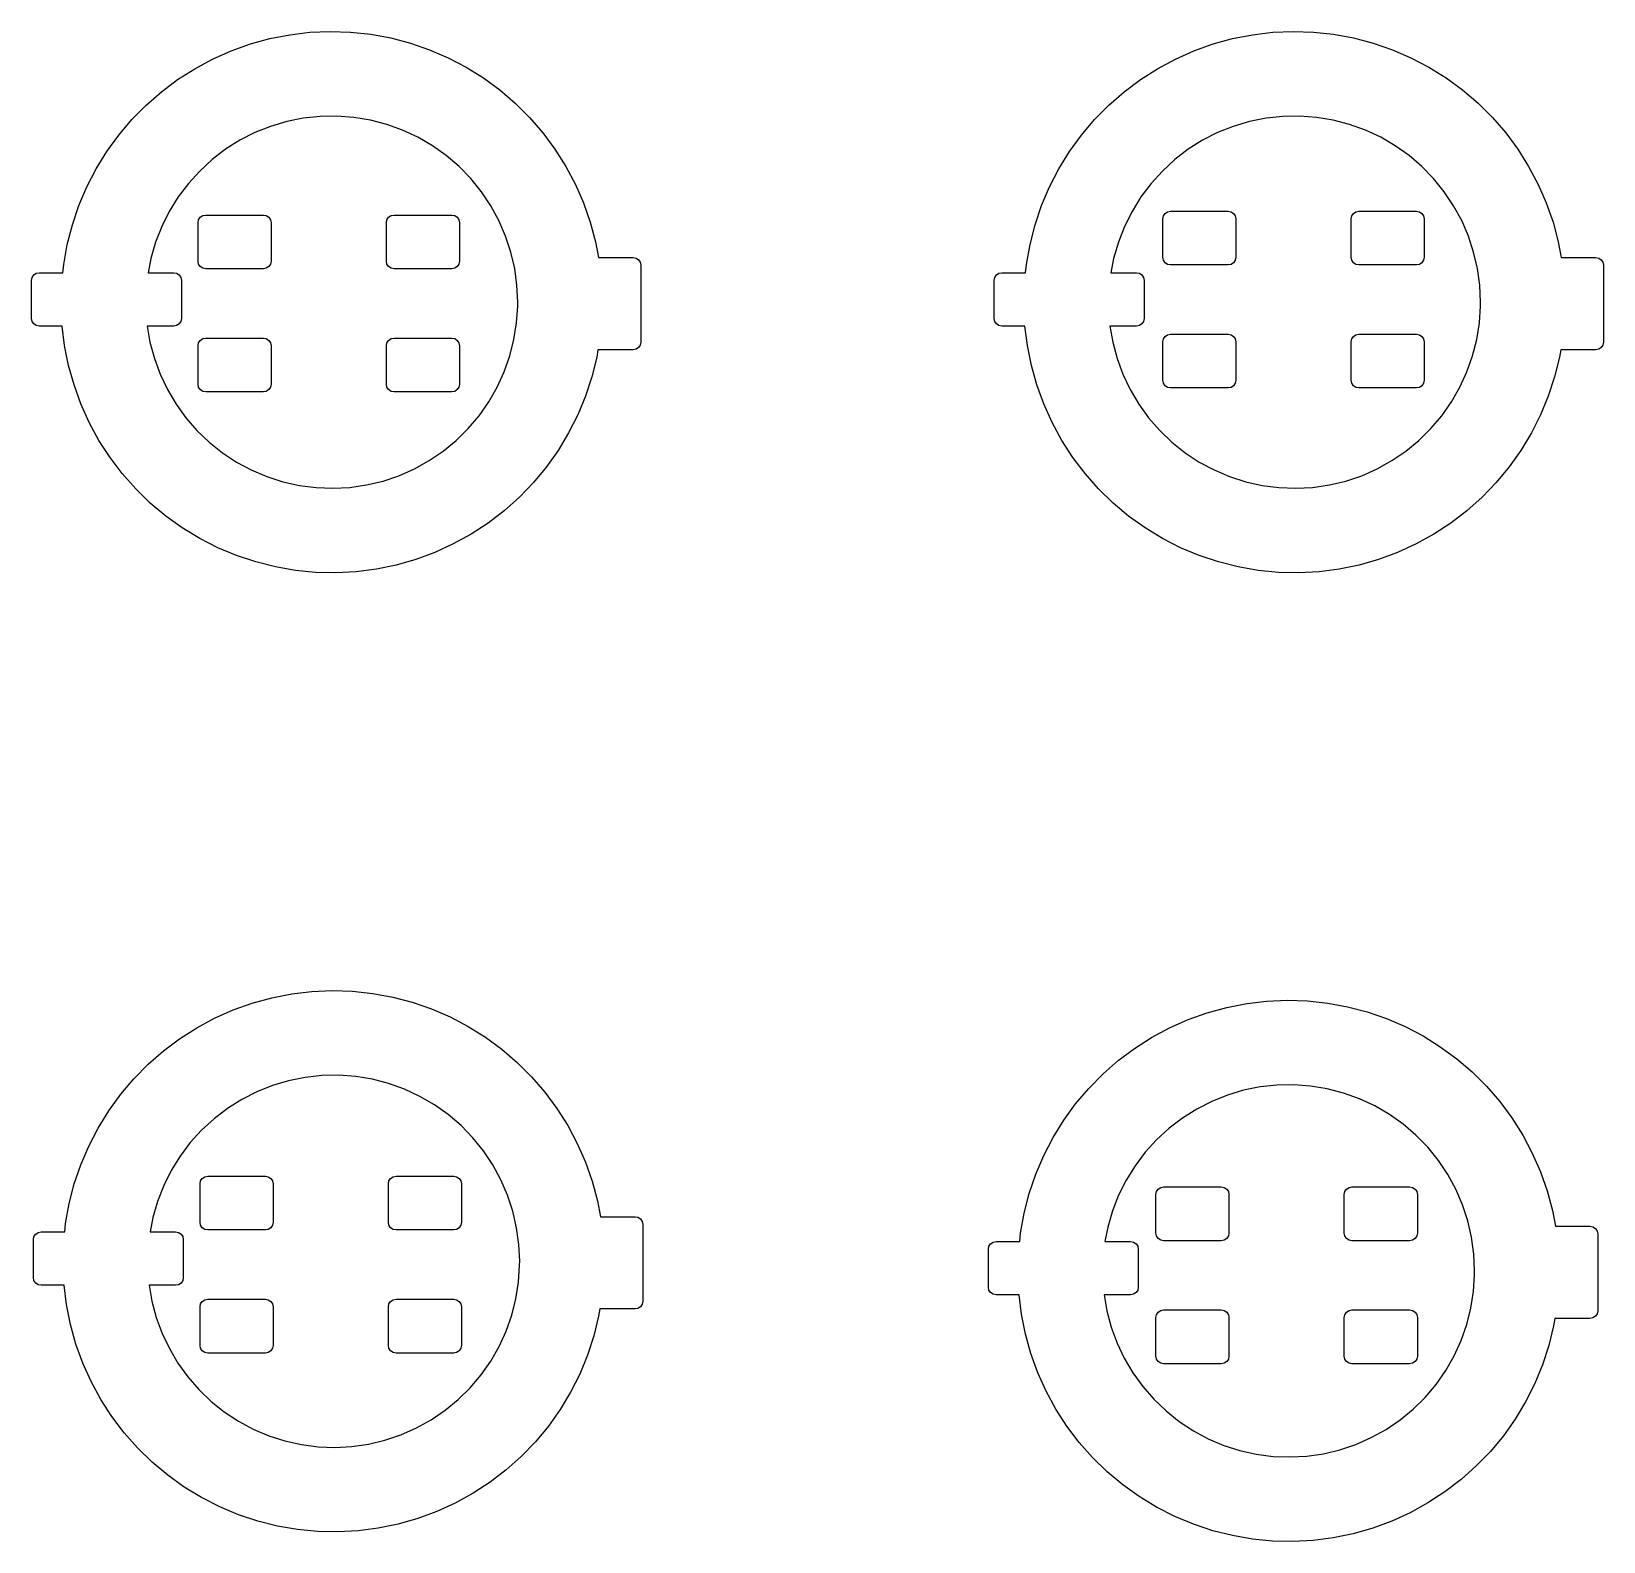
# Model space of a CAD drawing. Extents: x 10 to 584, y -410 to -10.
# Drawn here: x 376.58 to 417.48, y -215.25 to -175.98 of the extents above; entities that cross this region are included whole.
import ezdxf

# ---------------------------------------------------------------- set-up
doc = ezdxf.new("R2010")
doc.units = 0
doc.layers.add('BLACK', color=7, linetype='CONTINUOUS')

msp = doc.modelspace()

# ---------------------------------------------------------------- linework, layer by layer
at = {"layer": 'BLACK', "linetype": 'CONTINUOUS'}
for p, q in [((382.276, -176.31), (382.785, -176.17)), ((382.785, -176.17), (383.303, -176.068)), ((383.303, -176.068), (383.828, -176.006)), ((383.828, -176.006), (384.356, -175.984)), ((384.356, -175.984), (384.884, -176.001)), ((384.884, -176.001), (385.409, -176.057)), ((385.409, -176.057), (385.928, -176.153)), ((385.928, -176.153), (386.439, -176.288)), ((407.32, -176.31), (407.829, -176.17)), ((407.829, -176.17), (408.348, -176.068)), ((408.348, -176.068), (408.872, -176.006)), ((408.872, -176.006), (409.4, -175.984)), ((409.4, -175.984), (409.928, -176.001)), ((409.928, -176.001), (410.453, -176.057)), ((410.453, -176.057), (410.973, -176.153)), ((410.973, -176.153), (411.483, -176.288)), ((381.296, -176.702), (381.778, -176.487)), ((381.778, -176.487), (382.276, -176.31)), ((386.439, -176.288), (386.938, -176.46)), ((386.938, -176.46), (387.423, -176.669)), ((406.34, -176.702), (406.823, -176.487)), ((406.823, -176.487), (407.32, -176.31)), ((411.483, -176.288), (411.983, -176.46)), ((411.983, -176.46), (412.468, -176.669)), ((380.385, -177.236), (380.83, -176.952)), ((380.83, -176.952), (381.296, -176.702)), ((387.423, -176.669), (387.891, -176.915)), ((387.891, -176.915), (388.339, -177.194)), ((405.429, -177.236), (405.875, -176.952)), ((405.875, -176.952), (406.34, -176.702)), ((412.468, -176.669), (412.936, -176.915)), ((412.936, -176.915), (413.384, -177.194)), ((379.962, -177.553), (380.385, -177.236)), ((388.339, -177.194), (388.765, -177.506)), ((405.007, -177.553), (405.429, -177.236)), ((413.384, -177.194), (413.81, -177.506)), ((379.565, -177.9), (379.962, -177.553)), ((388.765, -177.506), (389.167, -177.85)), ((389.167, -177.85), (389.541, -178.222)), ((404.609, -177.9), (405.007, -177.553)), ((413.81, -177.506), (414.211, -177.85)), ((414.211, -177.85), (414.585, -178.222)), ((378.853, -178.68), (379.194, -178.277)), ((379.194, -178.277), (379.565, -177.9)), ((383.652, -178.241), (383.222, -178.327)), ((384.089, -178.193), (383.652, -178.241)), ((384.528, -178.186), (384.089, -178.193)), ((384.966, -178.218), (384.528, -178.186)), ((385.399, -178.289), (384.966, -178.218)), ((385.824, -178.4), (385.399, -178.289)), ((389.541, -178.222), (389.887, -178.622)), ((403.897, -178.68), (404.238, -178.277)), ((404.238, -178.277), (404.609, -177.9)), ((408.697, -178.241), (408.266, -178.327)), ((409.133, -178.193), (408.697, -178.241)), ((409.572, -178.186), (409.133, -178.193)), ((410.01, -178.218), (409.572, -178.186)), ((410.443, -178.289), (410.01, -178.218)), ((410.868, -178.4), (410.443, -178.289)), ((414.585, -178.222), (414.931, -178.622)), ((378.543, -179.107), (378.853, -178.68)), ((382.393, -178.616), (382.002, -178.815)), ((382.801, -178.453), (382.393, -178.616)), ((383.222, -178.327), (382.801, -178.453)), ((386.237, -178.549), (385.824, -178.4)), ((386.635, -178.734), (386.237, -178.549)), ((389.887, -178.622), (390.201, -179.046)), ((403.587, -179.107), (403.897, -178.68)), ((407.438, -178.616), (407.046, -178.815)), ((407.845, -178.453), (407.438, -178.616)), ((408.266, -178.327), (407.845, -178.453)), ((411.281, -178.549), (410.868, -178.4)), ((411.679, -178.734), (411.281, -178.549)), ((414.931, -178.622), (415.246, -179.046)), ((378.266, -179.557), (378.543, -179.107)), ((381.63, -179.049), (381.282, -179.316)), ((382.002, -178.815), (381.63, -179.049)), ((387.014, -178.955), (386.635, -178.734)), ((387.372, -179.21), (387.014, -178.955)), ((390.201, -179.046), (390.483, -179.493)), ((403.31, -179.557), (403.587, -179.107)), ((406.675, -179.049), (406.326, -179.316)), ((407.046, -178.815), (406.675, -179.049)), ((412.059, -178.955), (411.679, -178.734)), ((412.417, -179.21), (412.059, -178.955)), ((415.246, -179.046), (415.527, -179.493)), ((381.282, -179.316), (380.958, -179.613)), ((387.706, -179.495), (387.372, -179.21)), ((388.012, -179.81), (387.706, -179.495)), ((390.483, -179.493), (390.731, -179.96)), ((406.326, -179.316), (406.003, -179.613)), ((412.75, -179.495), (412.417, -179.21)), ((413.056, -179.81), (412.75, -179.495)), ((415.527, -179.493), (415.775, -179.96)), ((378.023, -180.026), (378.266, -179.557)), ((380.958, -179.613), (380.664, -179.938)), ((388.288, -180.151), (388.012, -179.81)), ((403.067, -180.026), (403.31, -179.557)), ((406.003, -179.613), (405.708, -179.938)), ((413.332, -180.151), (413.056, -179.81)), ((377.816, -180.512), (378.023, -180.026)), ((380.399, -180.289), (380.168, -180.662)), ((380.664, -179.938), (380.399, -180.289)), ((388.532, -180.516), (388.288, -180.151)), ((390.731, -179.96), (390.942, -180.443)), ((402.86, -180.512), (403.067, -180.026)), ((405.444, -180.289), (405.212, -180.662)), ((405.708, -179.938), (405.444, -180.289)), ((413.577, -180.516), (413.332, -180.151)), ((415.775, -179.96), (415.987, -180.443)), ((377.646, -181.012), (377.816, -180.512)), ((380.168, -180.662), (379.971, -181.055)), ((388.742, -180.902), (388.532, -180.516)), ((390.942, -180.443), (391.117, -180.942)), ((402.691, -181.012), (402.86, -180.512)), ((405.212, -180.662), (405.016, -181.055)), ((406.026, -180.779), (406.07, -180.715)), ((406.07, -180.715), (406.134, -180.671)), ((406.134, -180.671), (406.211, -180.656)), ((406.211, -180.656), (407.711, -180.656)), ((407.711, -180.656), (407.788, -180.671)), ((407.788, -180.671), (407.852, -180.715)), ((407.852, -180.715), (407.896, -180.779)), ((410.926, -180.779), (410.97, -180.715)), ((410.97, -180.715), (411.034, -180.671)), ((411.034, -180.671), (411.111, -180.656)), ((411.111, -180.656), (412.611, -180.656)), ((412.611, -180.656), (412.688, -180.671)), ((412.688, -180.671), (412.752, -180.715)), ((412.752, -180.715), (412.796, -180.779)), ((413.787, -180.902), (413.577, -180.516)), ((415.987, -180.443), (416.162, -180.942)), ((377.514, -181.524), (377.646, -181.012)), ((379.971, -181.055), (379.811, -181.464)), ((380.916, -180.958), (380.931, -180.881)), ((380.916, -181.958), (380.916, -180.958)), ((380.931, -180.881), (380.974, -180.817)), ((380.974, -180.817), (381.039, -180.773)), ((381.039, -180.773), (381.116, -180.758)), ((381.116, -180.758), (382.616, -180.758)), ((382.616, -180.758), (382.692, -180.773)), ((382.692, -180.773), (382.757, -180.817)), ((382.757, -180.817), (382.801, -180.881)), ((382.801, -180.881), (382.816, -180.958)), ((382.816, -180.958), (382.816, -181.958)), ((385.816, -180.958), (385.831, -180.881)), ((385.816, -181.958), (385.816, -180.958)), ((385.831, -180.881), (385.874, -180.817)), ((385.874, -180.817), (385.939, -180.773)), ((385.939, -180.773), (386.016, -180.758)), ((386.016, -180.758), (387.516, -180.758)), ((387.516, -180.758), (387.592, -180.773)), ((387.592, -180.773), (387.657, -180.817)), ((387.657, -180.817), (387.701, -180.881)), ((387.701, -180.881), (387.716, -180.958)), ((387.716, -180.958), (387.716, -181.958)), ((388.917, -181.305), (388.742, -180.902)), ((391.117, -180.942), (391.255, -181.452)), ((402.559, -181.524), (402.691, -181.012)), ((405.016, -181.055), (404.855, -181.464)), ((406.011, -180.856), (406.026, -180.779)), ((406.011, -181.856), (406.011, -180.856)), ((407.896, -180.779), (407.911, -180.856)), ((407.911, -180.856), (407.911, -181.856)), ((410.911, -180.856), (410.926, -180.779)), ((410.911, -181.856), (410.911, -180.856)), ((412.796, -180.779), (412.811, -180.856)), ((412.811, -180.856), (412.811, -181.856)), ((413.961, -181.305), (413.787, -180.902)), ((416.162, -180.942), (416.299, -181.452)), ((377.421, -182.044), (377.514, -181.524)), ((379.811, -181.464), (379.689, -181.885)), ((389.054, -181.722), (388.917, -181.305)), ((391.255, -181.452), (391.333, -181.863)), ((402.466, -182.044), (402.559, -181.524)), ((404.855, -181.464), (404.733, -181.885)), ((414.098, -181.722), (413.961, -181.305)), ((416.299, -181.452), (416.377, -181.863)), ((379.689, -181.885), (379.616, -182.258)), ((380.931, -182.035), (380.916, -181.958)), ((382.816, -181.958), (382.801, -182.035)), ((385.831, -182.035), (385.816, -181.958)), ((387.716, -181.958), (387.701, -182.035)), ((389.153, -182.15), (389.054, -181.722)), ((391.333, -181.863), (392.232, -181.863)), ((392.232, -181.863), (392.309, -181.879)), ((392.309, -181.879), (392.374, -181.922)), ((392.374, -181.922), (392.417, -181.987)), ((404.733, -181.885), (404.66, -182.258)), ((406.026, -181.933), (406.011, -181.856)), ((406.07, -181.997), (406.026, -181.933)), ((407.896, -181.933), (407.852, -181.997)), ((407.911, -181.856), (407.896, -181.933)), ((410.926, -181.933), (410.911, -181.856)), ((410.97, -181.997), (410.926, -181.933)), ((412.796, -181.933), (412.752, -181.997)), ((412.811, -181.856), (412.796, -181.933)), ((414.197, -182.15), (414.098, -181.722)), ((416.377, -181.863), (417.277, -181.863)), ((417.277, -181.863), (417.353, -181.879)), ((417.353, -181.879), (417.418, -181.922)), ((417.418, -181.922), (417.461, -181.987)), ((376.582, -182.458), (376.597, -182.382)), ((376.597, -182.382), (376.641, -182.317)), ((376.641, -182.317), (376.706, -182.273)), ((376.706, -182.273), (376.782, -182.258)), ((376.782, -182.258), (377.399, -182.258)), ((377.399, -182.258), (377.421, -182.044)), ((379.616, -182.258), (380.282, -182.258)), ((380.282, -182.258), (380.359, -182.273)), ((380.359, -182.273), (380.424, -182.317)), ((380.424, -182.317), (380.467, -182.382)), ((380.467, -182.382), (380.482, -182.458)), ((380.974, -182.099), (380.931, -182.035)), ((381.039, -182.143), (380.974, -182.099)), ((381.116, -182.158), (381.039, -182.143)), ((382.616, -182.158), (381.116, -182.158)), ((382.692, -182.143), (382.616, -182.158)), ((382.757, -182.099), (382.692, -182.143)), ((382.801, -182.035), (382.757, -182.099)), ((385.874, -182.099), (385.831, -182.035)), ((385.939, -182.143), (385.874, -182.099)), ((386.016, -182.158), (385.939, -182.143)), ((387.516, -182.158), (386.016, -182.158)), ((387.592, -182.143), (387.516, -182.158)), ((387.657, -182.099), (387.592, -182.143)), ((387.701, -182.035), (387.657, -182.099)), ((389.212, -182.585), (389.153, -182.15)), ((392.417, -181.987), (392.432, -182.063)), ((392.432, -182.063), (392.432, -184.063)), ((401.627, -182.458), (401.642, -182.382)), ((401.642, -182.382), (401.685, -182.317)), ((401.685, -182.317), (401.75, -182.273)), ((401.75, -182.273), (401.827, -182.258)), ((401.827, -182.258), (402.444, -182.258)), ((402.444, -182.258), (402.466, -182.044)), ((404.66, -182.258), (405.327, -182.258)), ((405.327, -182.258), (405.403, -182.273)), ((405.403, -182.273), (405.468, -182.317)), ((405.468, -182.317), (405.511, -182.382)), ((405.511, -182.382), (405.527, -182.458)), ((406.134, -182.041), (406.07, -181.997)), ((406.211, -182.056), (406.134, -182.041)), ((407.711, -182.056), (406.211, -182.056)), ((407.788, -182.041), (407.711, -182.056)), ((407.852, -181.997), (407.788, -182.041)), ((411.034, -182.041), (410.97, -181.997)), ((411.111, -182.056), (411.034, -182.041)), ((412.611, -182.056), (411.111, -182.056)), ((412.688, -182.041), (412.611, -182.056)), ((412.752, -181.997), (412.688, -182.041)), ((414.257, -182.585), (414.197, -182.15)), ((417.461, -181.987), (417.477, -182.063)), ((417.477, -182.063), (417.477, -184.063)), ((376.582, -183.448), (376.582, -182.458)), ((380.482, -182.458), (380.482, -183.448)), ((389.232, -183.023), (389.212, -182.585)), ((401.627, -183.448), (401.627, -182.458)), ((405.527, -182.458), (405.527, -183.448)), ((414.277, -183.023), (414.257, -182.585)), ((389.202, -183.563), (389.231, -183.125)), ((389.231, -183.125), (389.232, -183.023)), ((414.246, -183.563), (414.276, -183.125)), ((414.276, -183.125), (414.277, -183.023)), ((376.597, -183.524), (376.582, -183.448)), ((376.641, -183.589), (376.597, -183.524)), ((376.706, -183.632), (376.641, -183.589)), ((380.424, -183.589), (380.359, -183.632)), ((380.467, -183.524), (380.424, -183.589)), ((380.482, -183.448), (380.467, -183.524)), ((389.133, -183.997), (389.202, -183.563)), ((401.642, -183.524), (401.627, -183.448)), ((401.685, -183.589), (401.642, -183.524)), ((401.75, -183.632), (401.685, -183.589)), ((405.468, -183.589), (405.403, -183.632)), ((405.511, -183.524), (405.468, -183.589)), ((405.527, -183.448), (405.511, -183.524)), ((414.178, -183.997), (414.246, -183.563)), ((376.782, -183.648), (376.706, -183.632)), ((377.381, -183.648), (376.782, -183.648)), ((377.443, -184.149), (377.381, -183.648)), ((380.282, -183.648), (379.594, -183.648)), ((379.594, -183.648), (379.666, -184.063)), ((380.359, -183.632), (380.282, -183.648)), ((380.931, -184.081), (380.974, -184.017)), ((380.974, -184.017), (381.039, -183.973)), ((381.039, -183.973), (381.116, -183.958)), ((381.116, -183.958), (382.616, -183.958)), ((382.616, -183.958), (382.692, -183.973)), ((382.692, -183.973), (382.757, -184.017)), ((382.757, -184.017), (382.801, -184.081)), ((385.831, -184.081), (385.874, -184.017)), ((385.874, -184.017), (385.939, -183.973)), ((385.939, -183.973), (386.016, -183.958)), ((386.016, -183.958), (387.516, -183.958)), ((387.516, -183.958), (387.592, -183.973)), ((387.592, -183.973), (387.657, -184.017)), ((387.657, -184.017), (387.701, -184.081)), ((389.026, -184.422), (389.133, -183.997)), ((401.827, -183.648), (401.75, -183.632)), ((402.426, -183.648), (401.827, -183.648)), ((402.488, -184.149), (402.426, -183.648)), ((405.327, -183.648), (404.638, -183.648)), ((404.638, -183.648), (404.71, -184.063)), ((405.403, -183.632), (405.327, -183.648)), ((406.011, -184.056), (406.026, -183.979)), ((406.026, -183.979), (406.07, -183.915)), ((406.07, -183.915), (406.134, -183.871)), ((406.134, -183.871), (406.211, -183.856)), ((406.211, -183.856), (407.711, -183.856)), ((407.711, -183.856), (407.788, -183.871)), ((407.788, -183.871), (407.852, -183.915)), ((407.852, -183.915), (407.896, -183.979)), ((407.896, -183.979), (407.911, -184.056)), ((410.911, -184.056), (410.926, -183.979)), ((410.926, -183.979), (410.97, -183.915)), ((410.97, -183.915), (411.034, -183.871)), ((411.034, -183.871), (411.111, -183.856)), ((411.111, -183.856), (412.611, -183.856)), ((412.611, -183.856), (412.688, -183.871)), ((412.688, -183.871), (412.752, -183.915)), ((412.752, -183.915), (412.796, -183.979)), ((412.796, -183.979), (412.811, -184.056)), ((414.07, -184.422), (414.178, -183.997)), ((377.547, -184.667), (377.443, -184.149)), ((379.666, -184.063), (379.779, -184.487)), ((380.916, -184.158), (380.931, -184.081)), ((380.916, -185.158), (380.916, -184.158)), ((382.801, -184.081), (382.816, -184.158)), ((382.816, -184.158), (382.816, -185.158)), ((385.816, -184.158), (385.831, -184.081)), ((385.816, -185.158), (385.816, -184.158)), ((387.701, -184.081), (387.716, -184.158)), ((387.716, -184.158), (387.716, -185.158)), ((388.88, -184.836), (389.026, -184.422)), ((391.318, -184.263), (391.286, -184.451)), ((392.232, -184.263), (391.318, -184.263)), ((392.309, -184.248), (392.232, -184.263)), ((392.374, -184.205), (392.309, -184.248)), ((392.417, -184.14), (392.374, -184.205)), ((392.432, -184.063), (392.417, -184.14)), ((402.592, -184.667), (402.488, -184.149)), ((404.71, -184.063), (404.824, -184.487)), ((406.011, -185.056), (406.011, -184.056)), ((407.911, -184.056), (407.911, -185.056)), ((410.911, -185.056), (410.911, -184.056)), ((412.811, -184.056), (412.811, -185.056)), ((413.924, -184.836), (414.07, -184.422)), ((416.362, -184.263), (416.33, -184.451)), ((417.277, -184.263), (416.362, -184.263)), ((417.353, -184.248), (417.277, -184.263)), ((417.418, -184.205), (417.353, -184.248)), ((417.461, -184.14), (417.418, -184.205)), ((417.477, -184.063), (417.461, -184.14)), ((377.69, -185.175), (377.547, -184.667)), ((379.779, -184.487), (379.931, -184.899)), ((388.697, -185.236), (388.88, -184.836)), ((391.286, -184.451), (391.16, -184.964)), ((402.734, -185.175), (402.592, -184.667)), ((404.824, -184.487), (404.975, -184.899)), ((413.741, -185.236), (413.924, -184.836)), ((416.33, -184.451), (416.204, -184.964)), ((377.87, -185.672), (377.69, -185.175)), ((379.931, -184.899), (380.119, -185.296)), ((380.931, -185.235), (380.916, -185.158)), ((380.974, -185.299), (380.931, -185.235)), ((382.801, -185.235), (382.757, -185.299)), ((382.816, -185.158), (382.801, -185.235)), ((385.831, -185.235), (385.816, -185.158)), ((385.874, -185.299), (385.831, -185.235)), ((387.701, -185.235), (387.657, -185.299)), ((387.716, -185.158), (387.701, -185.235)), ((388.479, -185.617), (388.697, -185.236)), ((391.16, -184.964), (390.995, -185.466)), ((402.914, -185.672), (402.734, -185.175)), ((404.975, -184.899), (405.164, -185.296)), ((406.026, -185.133), (406.011, -185.056)), ((406.07, -185.197), (406.026, -185.133)), ((406.134, -185.241), (406.07, -185.197)), ((406.211, -185.256), (406.134, -185.241)), ((407.788, -185.241), (407.711, -185.256)), ((407.852, -185.197), (407.788, -185.241)), ((407.896, -185.133), (407.852, -185.197)), ((407.911, -185.056), (407.896, -185.133)), ((410.926, -185.133), (410.911, -185.056)), ((410.97, -185.197), (410.926, -185.133)), ((411.034, -185.241), (410.97, -185.197)), ((411.111, -185.256), (411.034, -185.241)), ((412.688, -185.241), (412.611, -185.256)), ((412.752, -185.197), (412.688, -185.241)), ((412.796, -185.133), (412.752, -185.197)), ((412.811, -185.056), (412.796, -185.133)), ((413.523, -185.617), (413.741, -185.236)), ((416.204, -184.964), (416.039, -185.466)), ((380.119, -185.296), (380.343, -185.673)), ((381.039, -185.343), (380.974, -185.299)), ((381.116, -185.358), (381.039, -185.343)), ((382.616, -185.358), (381.116, -185.358)), ((382.692, -185.343), (382.616, -185.358)), ((382.757, -185.299), (382.692, -185.343)), ((385.939, -185.343), (385.874, -185.299)), ((386.016, -185.358), (385.939, -185.343)), ((387.516, -185.358), (386.016, -185.358)), ((387.592, -185.343), (387.516, -185.358)), ((387.657, -185.299), (387.592, -185.343)), ((388.227, -185.976), (388.479, -185.617)), ((390.995, -185.466), (390.793, -185.954)), ((405.164, -185.296), (405.387, -185.673)), ((407.711, -185.256), (406.211, -185.256)), ((412.611, -185.256), (411.111, -185.256)), ((413.271, -185.976), (413.523, -185.617)), ((416.039, -185.466), (415.838, -185.954)), ((378.087, -186.153), (377.87, -185.672)), ((380.343, -185.673), (380.6, -186.03)), ((380.6, -186.03), (380.888, -186.361)), ((387.944, -186.312), (388.227, -185.976)), ((390.793, -185.954), (390.556, -186.426)), ((403.131, -186.153), (402.914, -185.672)), ((405.387, -185.673), (405.644, -186.03)), ((405.644, -186.03), (405.932, -186.361)), ((412.988, -186.312), (413.271, -185.976)), ((415.838, -185.954), (415.6, -186.426)), ((378.339, -186.617), (378.087, -186.153)), ((380.888, -186.361), (381.205, -186.665)), ((387.631, -186.62), (387.944, -186.312)), ((390.556, -186.426), (390.283, -186.878)), ((403.384, -186.617), (403.131, -186.153)), ((405.932, -186.361), (406.249, -186.665)), ((412.675, -186.62), (412.988, -186.312)), ((415.6, -186.426), (415.328, -186.878)), ((378.626, -187.061), (378.339, -186.617)), ((381.205, -186.665), (381.548, -186.939)), ((387.292, -186.899), (387.631, -186.62)), ((390.283, -186.878), (389.978, -187.309)), ((403.67, -187.061), (403.384, -186.617)), ((406.249, -186.665), (406.592, -186.939)), ((412.336, -186.899), (412.675, -186.62)), ((415.328, -186.878), (415.022, -187.309)), ((378.945, -187.482), (378.626, -187.061)), ((381.548, -186.939), (381.914, -187.181)), ((381.914, -187.181), (382.301, -187.388)), ((386.544, -187.358), (386.928, -187.145)), ((386.928, -187.145), (387.292, -186.899)), ((403.989, -187.482), (403.67, -187.061)), ((406.592, -186.939), (406.959, -187.181)), ((406.959, -187.181), (407.346, -187.388)), ((411.589, -187.358), (411.973, -187.145)), ((411.973, -187.145), (412.336, -186.899)), ((379.295, -187.878), (378.945, -187.482)), ((382.301, -187.388), (382.706, -187.56)), ((382.706, -187.56), (383.124, -187.694)), ((383.124, -187.694), (383.552, -187.79)), ((385.299, -187.777), (385.727, -187.676)), ((385.727, -187.676), (386.143, -187.536)), ((386.143, -187.536), (386.544, -187.358)), ((389.978, -187.309), (389.64, -187.716)), ((404.339, -187.878), (403.989, -187.482)), ((407.346, -187.388), (407.75, -187.56)), ((407.75, -187.56), (408.168, -187.694)), ((408.168, -187.694), (408.597, -187.79)), ((410.344, -187.777), (410.771, -187.676)), ((410.771, -187.676), (411.187, -187.536)), ((411.187, -187.536), (411.589, -187.358)), ((415.022, -187.309), (414.685, -187.716)), ((379.673, -188.247), (379.295, -187.878)), ((383.552, -187.79), (383.988, -187.846)), ((383.988, -187.846), (384.426, -187.863)), ((384.426, -187.863), (384.865, -187.84)), ((384.865, -187.84), (385.299, -187.777)), ((389.274, -188.096), (388.88, -188.448)), ((389.64, -187.716), (389.274, -188.096)), ((404.717, -188.247), (404.339, -187.878)), ((408.597, -187.79), (409.032, -187.846)), ((409.032, -187.846), (409.471, -187.863)), ((409.471, -187.863), (409.909, -187.84)), ((409.909, -187.84), (410.344, -187.777)), ((414.318, -188.096), (413.924, -188.448)), ((414.685, -187.716), (414.318, -188.096)), ((380.078, -188.586), (379.673, -188.247)), ((388.88, -188.448), (388.46, -188.769)), ((405.122, -188.586), (404.717, -188.247)), ((413.924, -188.448), (413.505, -188.769)), ((380.507, -188.894), (380.078, -188.586)), ((380.958, -189.169), (380.507, -188.894)), ((388.46, -188.769), (388.018, -189.058)), ((405.551, -188.894), (405.122, -188.586)), ((406.003, -189.169), (405.551, -188.894)), ((413.505, -188.769), (413.063, -189.058)), ((381.429, -189.409), (380.958, -189.169)), ((387.556, -189.312), (387.075, -189.532)), ((388.018, -189.058), (387.556, -189.312)), ((406.473, -189.409), (406.003, -189.169)), ((412.6, -189.312), (412.12, -189.532)), ((413.063, -189.058), (412.6, -189.312)), ((381.916, -189.613), (381.429, -189.409)), ((382.417, -189.78), (381.916, -189.613)), ((386.58, -189.715), (386.072, -189.86)), ((387.075, -189.532), (386.58, -189.715)), ((406.96, -189.613), (406.473, -189.409)), ((407.461, -189.78), (406.96, -189.613)), ((411.624, -189.715), (411.116, -189.86)), ((412.12, -189.532), (411.624, -189.715)), ((382.929, -189.909), (382.417, -189.78)), ((383.449, -190), (382.929, -189.909)), ((383.975, -190.051), (383.449, -190)), ((384.503, -190.062), (383.975, -190.051)), ((385.031, -190.034), (384.503, -190.062)), ((385.554, -189.967), (385.031, -190.034)), ((386.072, -189.86), (385.554, -189.967)), ((407.973, -189.909), (407.461, -189.78)), ((408.494, -190), (407.973, -189.909)), ((409.019, -190.051), (408.494, -190)), ((409.548, -190.062), (409.019, -190.051)), ((410.075, -190.034), (409.548, -190.062)), ((410.599, -189.967), (410.075, -190.034)), ((411.116, -189.86), (410.599, -189.967)), ((382.326, -201.252), (382.836, -201.112)), ((382.836, -201.112), (383.354, -201.011)), ((383.354, -201.011), (383.879, -200.949)), ((383.879, -200.949), (384.406, -200.927)), ((384.406, -200.927), (384.934, -200.944)), ((384.934, -200.944), (385.46, -201)), ((385.46, -201), (385.979, -201.096)), ((385.979, -201.096), (386.49, -201.231)), ((408.195, -201.261), (408.72, -201.199)), ((408.72, -201.199), (409.248, -201.176)), ((409.248, -201.176), (409.776, -201.193)), ((409.776, -201.193), (410.301, -201.25)), ((381.346, -201.644), (381.829, -201.43)), ((381.829, -201.43), (382.326, -201.252)), ((386.49, -201.231), (386.989, -201.403)), ((386.989, -201.403), (387.474, -201.612)), ((387.474, -201.612), (387.942, -201.857)), ((406.67, -201.679), (407.168, -201.502)), ((407.168, -201.502), (407.677, -201.362)), ((407.677, -201.362), (408.195, -201.261)), ((410.301, -201.25), (410.82, -201.345)), ((410.82, -201.345), (411.331, -201.48)), ((411.331, -201.48), (411.83, -201.652)), ((380.436, -202.179), (380.881, -201.894)), ((380.881, -201.894), (381.346, -201.644)), ((387.942, -201.857), (388.39, -202.137)), ((405.722, -202.144), (406.188, -201.894)), ((406.188, -201.894), (406.67, -201.679)), ((411.83, -201.652), (412.315, -201.862)), ((412.315, -201.862), (412.783, -202.107)), ((380.013, -202.495), (380.436, -202.179)), ((388.39, -202.137), (388.816, -202.449)), ((404.854, -202.745), (405.277, -202.428)), ((405.277, -202.428), (405.722, -202.144)), ((412.783, -202.107), (413.231, -202.386)), ((413.231, -202.386), (413.657, -202.699)), ((379.615, -202.843), (380.013, -202.495)), ((388.816, -202.449), (389.217, -202.793)), ((389.217, -202.793), (389.592, -203.165)), ((404.457, -203.092), (404.854, -202.745)), ((413.657, -202.699), (414.059, -203.042)), ((378.904, -203.622), (379.245, -203.219)), ((379.245, -203.219), (379.615, -202.843)), ((383.703, -203.183), (383.273, -203.27)), ((384.139, -203.136), (383.703, -203.183)), ((384.578, -203.128), (384.139, -203.136)), ((385.016, -203.161), (384.578, -203.128)), ((385.45, -203.232), (385.016, -203.161)), ((385.874, -203.343), (385.45, -203.232)), ((389.592, -203.165), (389.937, -203.565)), ((404.086, -203.469), (404.457, -203.092)), ((414.059, -203.042), (414.433, -203.415)), ((378.593, -204.05), (378.904, -203.622)), ((382.444, -203.559), (382.053, -203.758)), ((382.852, -203.396), (382.444, -203.559)), ((383.273, -203.27), (382.852, -203.396)), ((386.288, -203.492), (385.874, -203.343)), ((386.686, -203.677), (386.288, -203.492)), ((389.937, -203.565), (390.252, -203.989)), ((403.745, -203.872), (404.086, -203.469)), ((407.693, -203.645), (407.285, -203.808)), ((408.114, -203.52), (407.693, -203.645)), ((408.544, -203.433), (408.114, -203.52)), ((408.981, -203.385), (408.544, -203.433)), ((409.42, -203.378), (408.981, -203.385)), ((409.858, -203.41), (409.42, -203.378)), ((410.291, -203.482), (409.858, -203.41)), ((410.716, -203.592), (410.291, -203.482)), ((411.129, -203.741), (410.716, -203.592)), ((414.433, -203.415), (414.779, -203.814)), ((378.316, -204.5), (378.593, -204.05)), ((381.681, -203.992), (381.332, -204.259)), ((382.053, -203.758), (381.681, -203.992)), ((387.065, -203.898), (386.686, -203.677)), ((387.423, -204.152), (387.065, -203.898)), ((390.252, -203.989), (390.534, -204.436)), ((403.435, -204.299), (403.745, -203.872)), ((406.894, -204.008), (406.522, -204.241)), ((407.285, -203.808), (406.894, -204.008)), ((411.527, -203.927), (411.129, -203.741)), ((411.906, -204.148), (411.527, -203.927)), ((414.779, -203.814), (415.093, -204.238)), ((381.332, -204.259), (381.009, -204.556)), ((387.756, -204.438), (387.423, -204.152)), ((388.062, -204.753), (387.756, -204.438)), ((390.534, -204.436), (390.781, -204.902)), ((403.158, -204.749), (403.435, -204.299)), ((406.522, -204.241), (406.174, -204.508)), ((412.264, -204.402), (411.906, -204.148)), ((412.598, -204.688), (412.264, -204.402)), ((415.093, -204.238), (415.375, -204.685)), ((378.074, -204.969), (378.316, -204.5)), ((380.714, -204.881), (380.45, -205.232)), ((381.009, -204.556), (380.714, -204.881)), ((388.339, -205.094), (388.062, -204.753)), ((402.915, -205.218), (403.158, -204.749)), ((405.85, -204.805), (405.556, -205.131)), ((406.174, -204.508), (405.85, -204.805)), ((412.904, -205.002), (412.598, -204.688)), ((415.375, -204.685), (415.623, -205.152)), ((377.867, -205.455), (378.074, -204.969)), ((380.45, -205.232), (380.219, -205.605)), ((388.583, -205.459), (388.339, -205.094)), ((390.781, -204.902), (390.993, -205.386)), ((402.708, -205.704), (402.915, -205.218)), ((405.556, -205.131), (405.291, -205.481)), ((413.18, -205.344), (412.904, -205.002)), ((415.623, -205.152), (415.834, -205.636)), ((377.697, -205.955), (377.867, -205.455)), ((380.219, -205.605), (380.022, -205.998)), ((388.793, -205.845), (388.583, -205.459)), ((390.993, -205.386), (391.168, -205.885)), ((405.291, -205.481), (405.06, -205.855)), ((413.424, -205.709), (413.18, -205.344)), ((415.834, -205.636), (416.009, -206.134)), ((377.565, -206.467), (377.697, -205.955)), ((380.022, -205.998), (379.862, -206.407)), ((380.967, -205.952), (380.982, -205.875)), ((380.967, -206.952), (380.967, -205.952)), ((380.982, -205.875), (381.025, -205.81)), ((381.025, -205.81), (381.09, -205.767)), ((381.09, -205.767), (381.167, -205.752)), ((381.167, -205.752), (382.667, -205.752)), ((382.667, -205.752), (382.743, -205.767)), ((382.743, -205.767), (382.808, -205.81)), ((382.808, -205.81), (382.851, -205.875)), ((382.851, -205.875), (382.867, -205.952)), ((382.867, -205.952), (382.867, -206.952)), ((385.867, -205.952), (385.882, -205.875)), ((385.867, -206.952), (385.867, -205.952)), ((385.882, -205.875), (385.925, -205.81)), ((385.925, -205.81), (385.99, -205.767)), ((385.99, -205.767), (386.067, -205.752)), ((386.067, -205.752), (387.567, -205.752)), ((387.567, -205.752), (387.643, -205.767)), ((387.643, -205.767), (387.708, -205.81)), ((387.708, -205.81), (387.751, -205.875)), ((387.751, -205.875), (387.767, -205.952)), ((387.767, -205.952), (387.767, -206.952)), ((388.968, -206.248), (388.793, -205.845)), ((391.168, -205.885), (391.305, -206.395)), ((402.538, -206.204), (402.708, -205.704)), ((405.06, -205.855), (404.863, -206.247)), ((405.848, -206.154), (405.892, -206.089)), ((405.892, -206.089), (405.957, -206.046)), ((405.957, -206.046), (406.033, -206.031)), ((406.033, -206.031), (407.533, -206.031)), ((407.533, -206.031), (407.61, -206.046)), ((407.61, -206.046), (407.675, -206.089)), ((407.675, -206.089), (407.718, -206.154)), ((410.748, -206.154), (410.792, -206.089)), ((410.792, -206.089), (410.857, -206.046)), ((410.857, -206.046), (410.933, -206.031)), ((410.933, -206.031), (412.433, -206.031)), ((412.433, -206.031), (412.51, -206.046)), ((412.51, -206.046), (412.575, -206.089)), ((412.575, -206.089), (412.618, -206.154)), ((413.634, -206.094), (413.424, -205.709)), ((413.809, -206.497), (413.634, -206.094)), ((377.472, -206.986), (377.565, -206.467)), ((379.862, -206.407), (379.739, -206.828)), ((389.105, -206.665), (388.968, -206.248)), ((391.305, -206.395), (391.384, -206.806)), ((402.406, -206.716), (402.538, -206.204)), ((404.863, -206.247), (404.703, -206.656)), ((405.833, -206.231), (405.848, -206.154)), ((405.833, -207.231), (405.833, -206.231)), ((407.718, -206.154), (407.733, -206.231)), ((407.733, -206.231), (407.733, -207.231)), ((410.733, -206.231), (410.748, -206.154)), ((410.733, -207.231), (410.733, -206.231)), ((412.618, -206.154), (412.633, -206.231)), ((412.633, -206.231), (412.633, -207.231)), ((413.946, -206.914), (413.809, -206.497)), ((416.009, -206.134), (416.147, -206.644)), ((379.739, -206.828), (379.667, -207.201)), ((389.204, -207.093), (389.105, -206.665)), ((391.384, -206.806), (392.283, -206.806)), ((392.283, -206.806), (392.36, -206.821)), ((392.36, -206.821), (392.424, -206.865)), ((392.424, -206.865), (392.468, -206.93)), ((402.313, -207.236), (402.406, -206.716)), ((404.703, -206.656), (404.581, -207.078)), ((414.045, -207.342), (413.946, -206.914)), ((416.147, -206.644), (416.225, -207.056)), ((376.633, -207.401), (376.648, -207.324)), ((376.648, -207.324), (376.692, -207.26)), ((376.692, -207.26), (376.757, -207.216)), ((376.757, -207.216), (376.833, -207.201)), ((376.833, -207.201), (377.45, -207.201)), ((377.45, -207.201), (377.472, -206.986)), ((379.667, -207.201), (380.333, -207.201)), ((380.333, -207.201), (380.41, -207.216)), ((380.41, -207.216), (380.474, -207.26)), ((380.474, -207.26), (380.518, -207.324)), ((380.518, -207.324), (380.533, -207.401)), ((380.982, -207.028), (380.967, -206.952)), ((381.025, -207.093), (380.982, -207.028)), ((381.09, -207.136), (381.025, -207.093)), ((381.167, -207.152), (381.09, -207.136)), ((382.667, -207.152), (381.167, -207.152)), ((382.743, -207.136), (382.667, -207.152)), ((382.808, -207.093), (382.743, -207.136)), ((382.851, -207.028), (382.808, -207.093)), ((382.867, -206.952), (382.851, -207.028)), ((385.882, -207.028), (385.867, -206.952)), ((385.925, -207.093), (385.882, -207.028)), ((385.99, -207.136), (385.925, -207.093)), ((386.067, -207.152), (385.99, -207.136)), ((387.567, -207.152), (386.067, -207.152)), ((387.643, -207.136), (387.567, -207.152)), ((387.708, -207.093), (387.643, -207.136)), ((387.751, -207.028), (387.708, -207.093)), ((387.767, -206.952), (387.751, -207.028)), ((389.263, -207.528), (389.204, -207.093)), ((392.468, -206.93), (392.483, -207.006)), ((392.483, -207.006), (392.483, -209.006)), ((402.291, -207.45), (402.313, -207.236)), ((404.581, -207.078), (404.508, -207.45)), ((405.848, -207.307), (405.833, -207.231)), ((405.892, -207.372), (405.848, -207.307)), ((407.718, -207.307), (407.675, -207.372)), ((407.733, -207.231), (407.718, -207.307)), ((410.748, -207.307), (410.733, -207.231)), ((410.792, -207.372), (410.748, -207.307)), ((412.618, -207.307), (412.575, -207.372)), ((412.633, -207.231), (412.618, -207.307)), ((416.225, -207.056), (417.124, -207.056)), ((417.124, -207.056), (417.201, -207.071)), ((417.201, -207.071), (417.266, -207.114)), ((417.266, -207.114), (417.309, -207.179)), ((417.309, -207.179), (417.324, -207.256)), ((417.324, -207.256), (417.324, -209.256)), ((376.633, -208.39), (376.633, -207.401)), ((380.533, -207.401), (380.533, -208.39)), ((389.283, -207.966), (389.263, -207.528)), ((401.474, -207.65), (401.489, -207.574)), ((401.474, -208.64), (401.474, -207.65)), ((401.489, -207.574), (401.533, -207.509)), ((401.533, -207.509), (401.598, -207.466)), ((401.598, -207.466), (401.674, -207.45)), ((401.674, -207.45), (402.291, -207.45)), ((404.508, -207.45), (405.174, -207.45)), ((405.174, -207.45), (405.251, -207.466)), ((405.251, -207.466), (405.316, -207.509)), ((405.316, -207.509), (405.359, -207.574)), ((405.359, -207.574), (405.374, -207.65)), ((405.374, -207.65), (405.374, -208.64)), ((405.957, -207.415), (405.892, -207.372)), ((406.033, -207.431), (405.957, -207.415)), ((407.533, -207.431), (406.033, -207.431)), ((407.61, -207.415), (407.533, -207.431)), ((407.675, -207.372), (407.61, -207.415)), ((410.857, -207.415), (410.792, -207.372)), ((410.933, -207.431), (410.857, -207.415)), ((412.433, -207.431), (410.933, -207.431)), ((412.51, -207.415), (412.433, -207.431)), ((412.575, -207.372), (412.51, -207.415)), ((414.104, -207.777), (414.045, -207.342)), ((389.253, -208.506), (389.282, -208.068)), ((389.282, -208.068), (389.283, -207.966)), ((414.124, -208.216), (414.104, -207.777)), ((376.648, -208.467), (376.633, -208.39)), ((376.692, -208.532), (376.648, -208.467)), ((376.757, -208.575), (376.692, -208.532)), ((380.474, -208.532), (380.41, -208.575)), ((380.518, -208.467), (380.474, -208.532)), ((380.533, -208.39), (380.518, -208.467)), ((389.184, -208.939), (389.253, -208.506)), ((414.094, -208.755), (414.123, -208.317)), ((414.123, -208.317), (414.124, -208.216)), ((376.833, -208.59), (376.757, -208.575)), ((377.432, -208.59), (376.833, -208.59)), ((377.494, -209.092), (377.432, -208.59)), ((380.333, -208.59), (379.645, -208.59)), ((379.645, -208.59), (379.717, -209.005)), ((380.41, -208.575), (380.333, -208.59)), ((381.025, -209.01), (381.09, -208.967)), ((381.09, -208.967), (381.167, -208.952)), ((381.167, -208.952), (382.667, -208.952)), ((382.667, -208.952), (382.743, -208.967)), ((382.743, -208.967), (382.808, -209.01)), ((385.925, -209.01), (385.99, -208.967)), ((385.99, -208.967), (386.067, -208.952)), ((386.067, -208.952), (387.567, -208.952)), ((387.567, -208.952), (387.643, -208.967)), ((387.643, -208.967), (387.708, -209.01)), ((389.076, -209.365), (389.184, -208.939)), ((401.489, -208.716), (401.474, -208.64)), ((401.533, -208.781), (401.489, -208.716)), ((401.598, -208.825), (401.533, -208.781)), ((401.674, -208.84), (401.598, -208.825)), ((402.273, -208.84), (401.674, -208.84)), ((402.335, -209.341), (402.273, -208.84)), ((405.174, -208.84), (404.486, -208.84)), ((404.486, -208.84), (404.558, -209.255)), ((405.251, -208.825), (405.174, -208.84)), ((405.316, -208.781), (405.251, -208.825)), ((405.359, -208.716), (405.316, -208.781)), ((405.374, -208.64), (405.359, -208.716)), ((414.025, -209.189), (414.094, -208.755)), ((377.598, -209.61), (377.494, -209.092)), ((379.717, -209.005), (379.83, -209.43)), ((380.967, -209.152), (380.982, -209.075)), ((380.967, -210.152), (380.967, -209.152)), ((380.982, -209.075), (381.025, -209.01)), ((382.808, -209.01), (382.851, -209.075)), ((382.851, -209.075), (382.867, -209.152)), ((382.867, -209.152), (382.867, -210.152)), ((385.867, -209.152), (385.882, -209.075)), ((385.867, -210.152), (385.867, -209.152)), ((385.882, -209.075), (385.925, -209.01)), ((387.708, -209.01), (387.751, -209.075)), ((387.751, -209.075), (387.767, -209.152)), ((387.767, -209.152), (387.767, -210.152)), ((388.931, -209.779), (389.076, -209.365)), ((391.368, -209.206), (391.337, -209.394)), ((392.283, -209.206), (391.368, -209.206)), ((392.36, -209.191), (392.283, -209.206)), ((392.424, -209.148), (392.36, -209.191)), ((392.468, -209.083), (392.424, -209.148)), ((392.483, -209.006), (392.468, -209.083)), ((402.439, -209.859), (402.335, -209.341)), ((404.558, -209.255), (404.671, -209.679)), ((405.833, -209.431), (405.848, -209.354)), ((405.848, -209.354), (405.892, -209.289)), ((405.892, -209.289), (405.957, -209.246)), ((405.957, -209.246), (406.033, -209.231)), ((406.033, -209.231), (407.533, -209.231)), ((407.533, -209.231), (407.61, -209.246)), ((407.61, -209.246), (407.675, -209.289)), ((407.675, -209.289), (407.718, -209.354)), ((407.718, -209.354), (407.733, -209.431)), ((410.733, -209.431), (410.748, -209.354)), ((410.748, -209.354), (410.792, -209.289)), ((410.792, -209.289), (410.857, -209.246)), ((410.857, -209.246), (410.933, -209.231)), ((410.933, -209.231), (412.433, -209.231)), ((412.433, -209.231), (412.51, -209.246)), ((412.51, -209.246), (412.575, -209.289)), ((412.575, -209.289), (412.618, -209.354)), ((412.618, -209.354), (412.633, -209.431)), ((413.918, -209.614), (414.025, -209.189)), ((417.309, -209.332), (417.266, -209.397)), ((417.324, -209.256), (417.309, -209.332)), ((377.741, -210.118), (377.598, -209.61)), ((379.83, -209.43), (379.982, -209.842)), ((388.748, -210.178), (388.931, -209.779)), ((391.337, -209.394), (391.21, -209.907)), ((404.671, -209.679), (404.823, -210.091)), ((405.833, -210.431), (405.833, -209.431)), ((407.733, -209.431), (407.733, -210.431)), ((410.733, -210.431), (410.733, -209.431)), ((412.633, -209.431), (412.633, -210.431)), ((413.772, -210.029), (413.918, -209.614)), ((416.178, -209.643), (416.052, -210.156)), ((416.21, -209.456), (416.178, -209.643)), ((417.124, -209.456), (416.21, -209.456)), ((417.201, -209.44), (417.124, -209.456)), ((417.266, -209.397), (417.201, -209.44)), ((377.921, -210.615), (377.741, -210.118)), ((379.982, -209.842), (380.17, -210.238)), ((380.982, -210.228), (380.967, -210.152)), ((382.867, -210.152), (382.851, -210.228)), ((385.882, -210.228), (385.867, -210.152)), ((387.767, -210.152), (387.751, -210.228)), ((388.53, -210.559), (388.748, -210.178)), ((391.21, -209.907), (391.046, -210.409)), ((402.582, -210.368), (402.439, -209.859)), ((404.823, -210.091), (405.011, -210.488)), ((413.589, -210.428), (413.772, -210.029)), ((416.052, -210.156), (415.887, -210.658)), ((380.17, -210.238), (380.394, -210.616)), ((381.025, -210.293), (380.982, -210.228)), ((381.09, -210.336), (381.025, -210.293)), ((381.167, -210.352), (381.09, -210.336)), ((382.667, -210.352), (381.167, -210.352)), ((382.743, -210.336), (382.667, -210.352)), ((382.808, -210.293), (382.743, -210.336)), ((382.851, -210.228), (382.808, -210.293)), ((385.925, -210.293), (385.882, -210.228)), ((385.99, -210.336), (385.925, -210.293)), ((386.067, -210.352), (385.99, -210.336)), ((387.567, -210.352), (386.067, -210.352)), ((387.643, -210.336), (387.567, -210.352)), ((387.708, -210.293), (387.643, -210.336)), ((387.751, -210.228), (387.708, -210.293)), ((388.278, -210.919), (388.53, -210.559)), ((391.046, -210.409), (390.844, -210.897)), ((402.762, -210.864), (402.582, -210.368)), ((405.011, -210.488), (405.235, -210.866)), ((405.848, -210.507), (405.833, -210.431)), ((405.892, -210.572), (405.848, -210.507)), ((405.957, -210.615), (405.892, -210.572)), ((407.675, -210.572), (407.61, -210.615)), ((407.718, -210.507), (407.675, -210.572)), ((407.733, -210.431), (407.718, -210.507)), ((410.748, -210.507), (410.733, -210.431)), ((410.792, -210.572), (410.748, -210.507)), ((410.857, -210.615), (410.792, -210.572)), ((412.575, -210.572), (412.51, -210.615)), ((412.618, -210.507), (412.575, -210.572)), ((412.633, -210.431), (412.618, -210.507)), ((413.371, -210.809), (413.589, -210.428)), ((378.138, -211.096), (377.921, -210.615)), ((380.394, -210.616), (380.651, -210.972)), ((380.651, -210.972), (380.939, -211.304)), ((387.994, -211.254), (388.278, -210.919)), ((390.844, -210.897), (390.606, -211.368)), ((402.979, -211.346), (402.762, -210.864)), ((405.235, -210.866), (405.492, -211.222)), ((406.033, -210.631), (405.957, -210.615)), ((407.533, -210.631), (406.033, -210.631)), ((407.61, -210.615), (407.533, -210.631)), ((410.933, -210.631), (410.857, -210.615)), ((412.433, -210.631), (410.933, -210.631)), ((412.51, -210.615), (412.433, -210.631)), ((413.119, -211.169), (413.371, -210.809)), ((415.887, -210.658), (415.685, -211.146)), ((378.39, -211.56), (378.138, -211.096)), ((380.939, -211.304), (381.255, -211.608)), ((387.682, -211.563), (387.994, -211.254)), ((390.606, -211.368), (390.334, -211.821)), ((403.231, -211.81), (402.979, -211.346)), ((405.492, -211.222), (405.78, -211.553)), ((412.836, -211.504), (413.119, -211.169)), ((415.685, -211.146), (415.448, -211.618)), ((378.677, -212.004), (378.39, -211.56)), ((381.255, -211.608), (381.599, -211.882)), ((387.342, -211.841), (387.682, -211.563)), ((390.334, -211.821), (390.028, -212.252)), ((403.518, -212.253), (403.231, -211.81)), ((405.78, -211.553), (406.097, -211.857)), ((412.184, -212.091), (412.523, -211.812)), ((412.523, -211.812), (412.836, -211.504)), ((415.448, -211.618), (415.175, -212.07)), ((378.996, -212.425), (378.677, -212.004)), ((381.599, -211.882), (381.965, -212.123)), ((381.965, -212.123), (382.352, -212.331)), ((386.595, -212.301), (386.979, -212.088)), ((386.979, -212.088), (387.342, -211.841)), ((406.097, -211.857), (406.44, -212.131)), ((406.44, -212.131), (406.806, -212.373)), ((411.82, -212.338), (412.184, -212.091)), ((415.175, -212.07), (414.87, -212.501)), ((379.345, -212.821), (378.996, -212.425)), ((382.352, -212.331), (382.756, -212.502)), ((382.756, -212.502), (383.174, -212.637)), ((383.174, -212.637), (383.603, -212.732)), ((385.35, -212.72), (385.777, -212.618)), ((385.777, -212.618), (386.194, -212.478)), ((386.194, -212.478), (386.595, -212.301)), ((390.028, -212.252), (389.691, -212.658)), ((403.837, -212.674), (403.518, -212.253)), ((406.806, -212.373), (407.193, -212.58)), ((407.193, -212.58), (407.598, -212.752)), ((411.035, -212.728), (411.436, -212.551)), ((411.436, -212.551), (411.82, -212.338)), ((414.87, -212.501), (414.532, -212.908)), ((379.724, -213.189), (379.345, -212.821)), ((383.603, -212.732), (384.038, -212.789)), ((384.038, -212.789), (384.477, -212.806)), ((384.477, -212.806), (384.916, -212.783)), ((384.916, -212.783), (385.35, -212.72)), ((389.325, -213.039), (388.931, -213.39)), ((389.691, -212.658), (389.325, -213.039)), ((404.187, -213.07), (403.837, -212.674)), ((407.598, -212.752), (408.016, -212.886)), ((408.016, -212.886), (408.444, -212.982)), ((408.444, -212.982), (408.88, -213.038)), ((408.88, -213.038), (409.318, -213.055)), ((409.318, -213.055), (409.757, -213.032)), ((409.757, -213.032), (410.191, -212.97)), ((410.191, -212.97), (410.619, -212.868)), ((410.619, -212.868), (411.035, -212.728)), ((414.532, -212.908), (414.166, -213.288)), ((380.129, -213.529), (379.724, -213.189)), ((388.931, -213.39), (388.511, -213.712)), ((404.565, -213.439), (404.187, -213.07)), ((404.97, -213.778), (404.565, -213.439)), ((414.166, -213.288), (413.772, -213.64)), ((380.558, -213.837), (380.129, -213.529)), ((381.009, -214.111), (380.558, -213.837)), ((388.511, -213.712), (388.069, -214)), ((405.399, -214.086), (404.97, -213.778)), ((413.772, -213.64), (413.352, -213.961)), ((381.479, -214.352), (381.009, -214.111)), ((387.606, -214.255), (387.126, -214.475)), ((388.069, -214), (387.606, -214.255)), ((405.85, -214.361), (405.399, -214.086)), ((412.91, -214.25), (412.448, -214.505)), ((413.352, -213.961), (412.91, -214.25)), ((381.966, -214.556), (381.479, -214.352)), ((382.468, -214.723), (381.966, -214.556)), ((386.63, -214.658), (386.123, -214.803)), ((387.126, -214.475), (386.63, -214.658)), ((406.321, -214.601), (405.85, -214.361)), ((406.808, -214.805), (406.321, -214.601)), ((412.448, -214.505), (411.967, -214.724)), ((382.98, -214.852), (382.468, -214.723)), ((383.5, -214.942), (382.98, -214.852)), ((384.026, -214.994), (383.5, -214.942)), ((384.554, -215.005), (384.026, -214.994)), ((385.081, -214.977), (384.554, -215.005)), ((385.605, -214.909), (385.081, -214.977)), ((386.123, -214.803), (385.605, -214.909)), ((407.309, -214.972), (406.808, -214.805)), ((407.821, -215.101), (407.309, -214.972)), ((408.341, -215.192), (407.821, -215.101)), ((410.964, -215.052), (410.446, -215.159)), ((411.472, -214.907), (410.964, -215.052)), ((411.967, -214.724), (411.472, -214.907)), ((408.867, -215.243), (408.341, -215.192)), ((409.395, -215.254), (408.867, -215.243)), ((409.923, -215.226), (409.395, -215.254)), ((410.446, -215.159), (409.923, -215.226))]:
    msp.add_line(p, q, dxfattribs=at)

doc.saveas('drawing.dxf')
